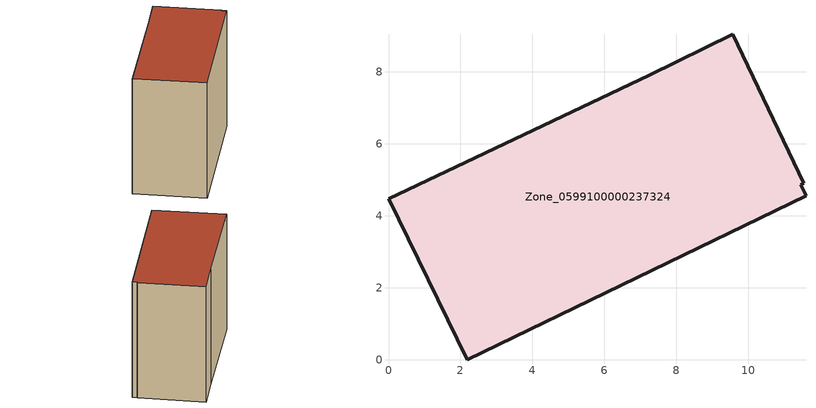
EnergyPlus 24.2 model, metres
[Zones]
Zone_0599100000237324
 floor ground (C_G): 11.54,4.91 11.46,4.87 11.6,4.56 2.19,0 0,4.47 7.24,7.91 9.56,9.04 z0
 wall outside (C_F): 7.24,7.91 0,4.47 2.19,0 11.6,4.56 11.46,4.87 11.54,4.91 9.56,9.04 7.24,7.91 z0:8.53
 roof outside (C_R): 11.46,4.87 11.54,4.91 9.56,9.04 7.24,7.91 0,4.47 2.19,0 11.6,4.56 z8.53
[BUILDING]
Pand.0599100000237324: North Axis=0; Terrain=City; Loads Convergence Tolerance Value=0.04; Temperature Convergence Tolerance Value=0.4; Solar Distribution=FullExterior; Maximum Number of Warmup Days=25; Minimum Number of Warmup Days=1
[Site:Location]
Rotterdam.The.Hague.AP_ZH_NLD Design_Conditions: Latitude=51.96; Longitude=4.45; Time Zone=1; Elevation=-4.5
[SITE:GROUNDTEMPERATURE:BUILDINGSURFACE]
18, 18, 18, 18, 18, 18, 18, 18, 18, 18, 18, 18
[MATERIAL] Thermal Absorptance=0.9; Solar Absorptance=0.7; Visible Absorptance=0.7
Name | Roughness | Thickness | Conductivity | Density | Specific Heat
G.TI.1946-1964 | MediumSmooth | 0.15 | 1 | 540 | 1210
F.TI.1946-1964 | Rough | 0.3 | 0.857143 | 1920 | 840
R.TI.1946-1964 | MediumRough | 0.2 | 0.277778 | 1500 | 1000
[CONSTRUCTION]
C_G: G.TI.1946-1964
C_F: F.TI.1946-1964
C_R: R.TI.1946-1964
[ZONE]
Zone_0599100000237324: Type=1; Multiplier=1; Ceiling Height=Autocalculate; Volume=Autocalculate; Floor Area=autocalculate; Part of Total Floor Area=Yes
[ZONEINFILTRATION:DESIGNFLOWRATE]
Infil_Zone_0599100000237324: Zone or ZoneList or Space or SpaceList=Zone_0599100000237324; Schedule=AlwaysOn; Design Flow Rate Calculation Method=Flow/Area; Flow Rate per Floor Area=0.003; Constant Term Coefficient=1; Temperature Term Coefficient=0; Velocity Term Coefficient=0; Velocity Squared Term Coefficient=0
[HVACTEMPLATE:ZONE:IDEALLOADSAIRSYSTEM]
Zone_0599100000237324: Maximum Heating Supply Air Temperature=50; Minimum Cooling Supply Air Temperature=13; Maximum Heating Supply Air Humidity Ratio=0.0156; Minimum Cooling Supply Air Humidity Ratio=0.0077; Heating Limit=NoLimit; Cooling Limit=NoLimit; Dehumidification Control Type=ConstantSensibleHeatRatio; Cooling Sensible Heat Ratio=0.7; Dehumidification Setpoint=60; Humidification Control Type=None; Humidification Setpoint=30; Outdoor Air Method=None; Outdoor Air Flow Rate per Person=0.00944; Outdoor Air Flow Rate per Zone Floor Area=0; Outdoor Air Flow Rate per Zone=0; Demand Controlled Ventilation Type=None; Outdoor Air Economizer Type=NoEconomizer; Heat Recovery Type=None; Sensible Heat Recovery Effectiveness=0.7; Latent Heat Recovery Effectiveness=0.65
[ZONECONTROL:THERMOSTAT]
ThermostatControl_Zone_0599100000237324: Zone or ZoneList=Zone_0599100000237324; Control Type Schedule=DualSetpointControlType; Control 1=Thermostat_Zone_0599100000237324; Temperature Difference Between Cutout And Setpoint=0
[THERMOSTATSETPOINT:DUALSETPOINT]
Thermostat_Zone_0599100000237324: Heating Setpoint Temperature Schedule=HeatingSetpoint_Zone_0599100000237324; Cooling Setpoint Temperature Schedule=CoolingSetpoint_Zone_0599100000237324
[SCHEDULE:COMPACT]
HeatingSetpoint_Zone_0599100000237324: Through: 12/31, For: AllDays, Until: 24:00, 21
CoolingSetpoint_Zone_0599100000237324: Through: 12/31, For: AllDays, Until: 24:00, 24
DualSetpointControlType: Through: 12/31, For: AllDays, Until: 24:00, 4
AlwaysOn: Through: 12/31, For: AllDays, Until: 24:00, 1
